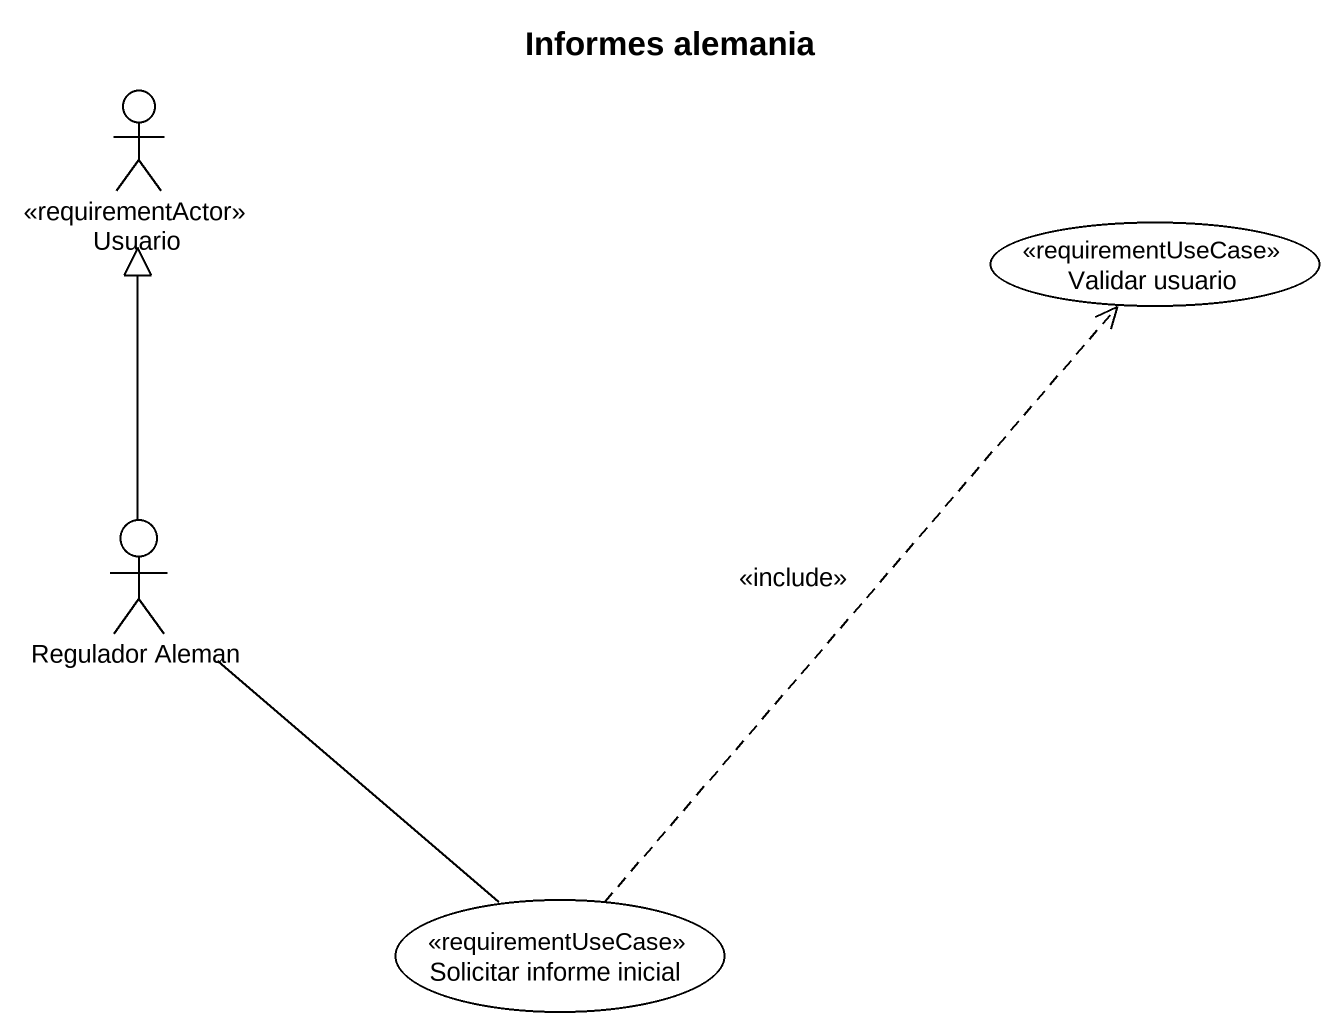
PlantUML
@startuml
title Informes alemania
actor Usuario <<requirementActor>>
usecase "Validar usuario" as Validar_usuario <<requirementUseCase>>
actor "Regulador Aleman" as Regulador_Aleman
usecase "Solicitar informe inicial" as Solicitar_informe_inicial <<requirementUseCase>>
Regulador_Aleman -up-|> Usuario
Regulador_Aleman -- Solicitar_informe_inicial
Solicitar_informe_inicial .up.> Validar_usuario : <<include>>
@enduml
